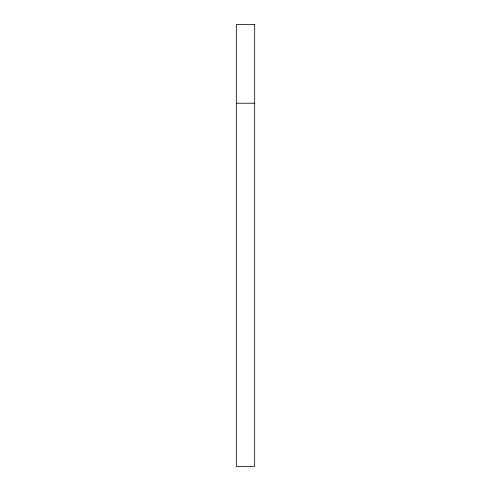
<?xml version="1.0" encoding="UTF-8"?>
<svg xmlns="http://www.w3.org/2000/svg" width="491" height="491" viewBox="0 0 491 491"><rect width="100%" height="100%" fill="white"/><g stroke="black" fill="none" stroke-linecap="round" stroke-linejoin="round"><path stroke-width="0.74" d="M236.318 103.227L254.682 103.227M254.682 24.55L236.318 24.55L236.318 466.45L254.682 466.45L254.682 24.55"/></g></svg>
